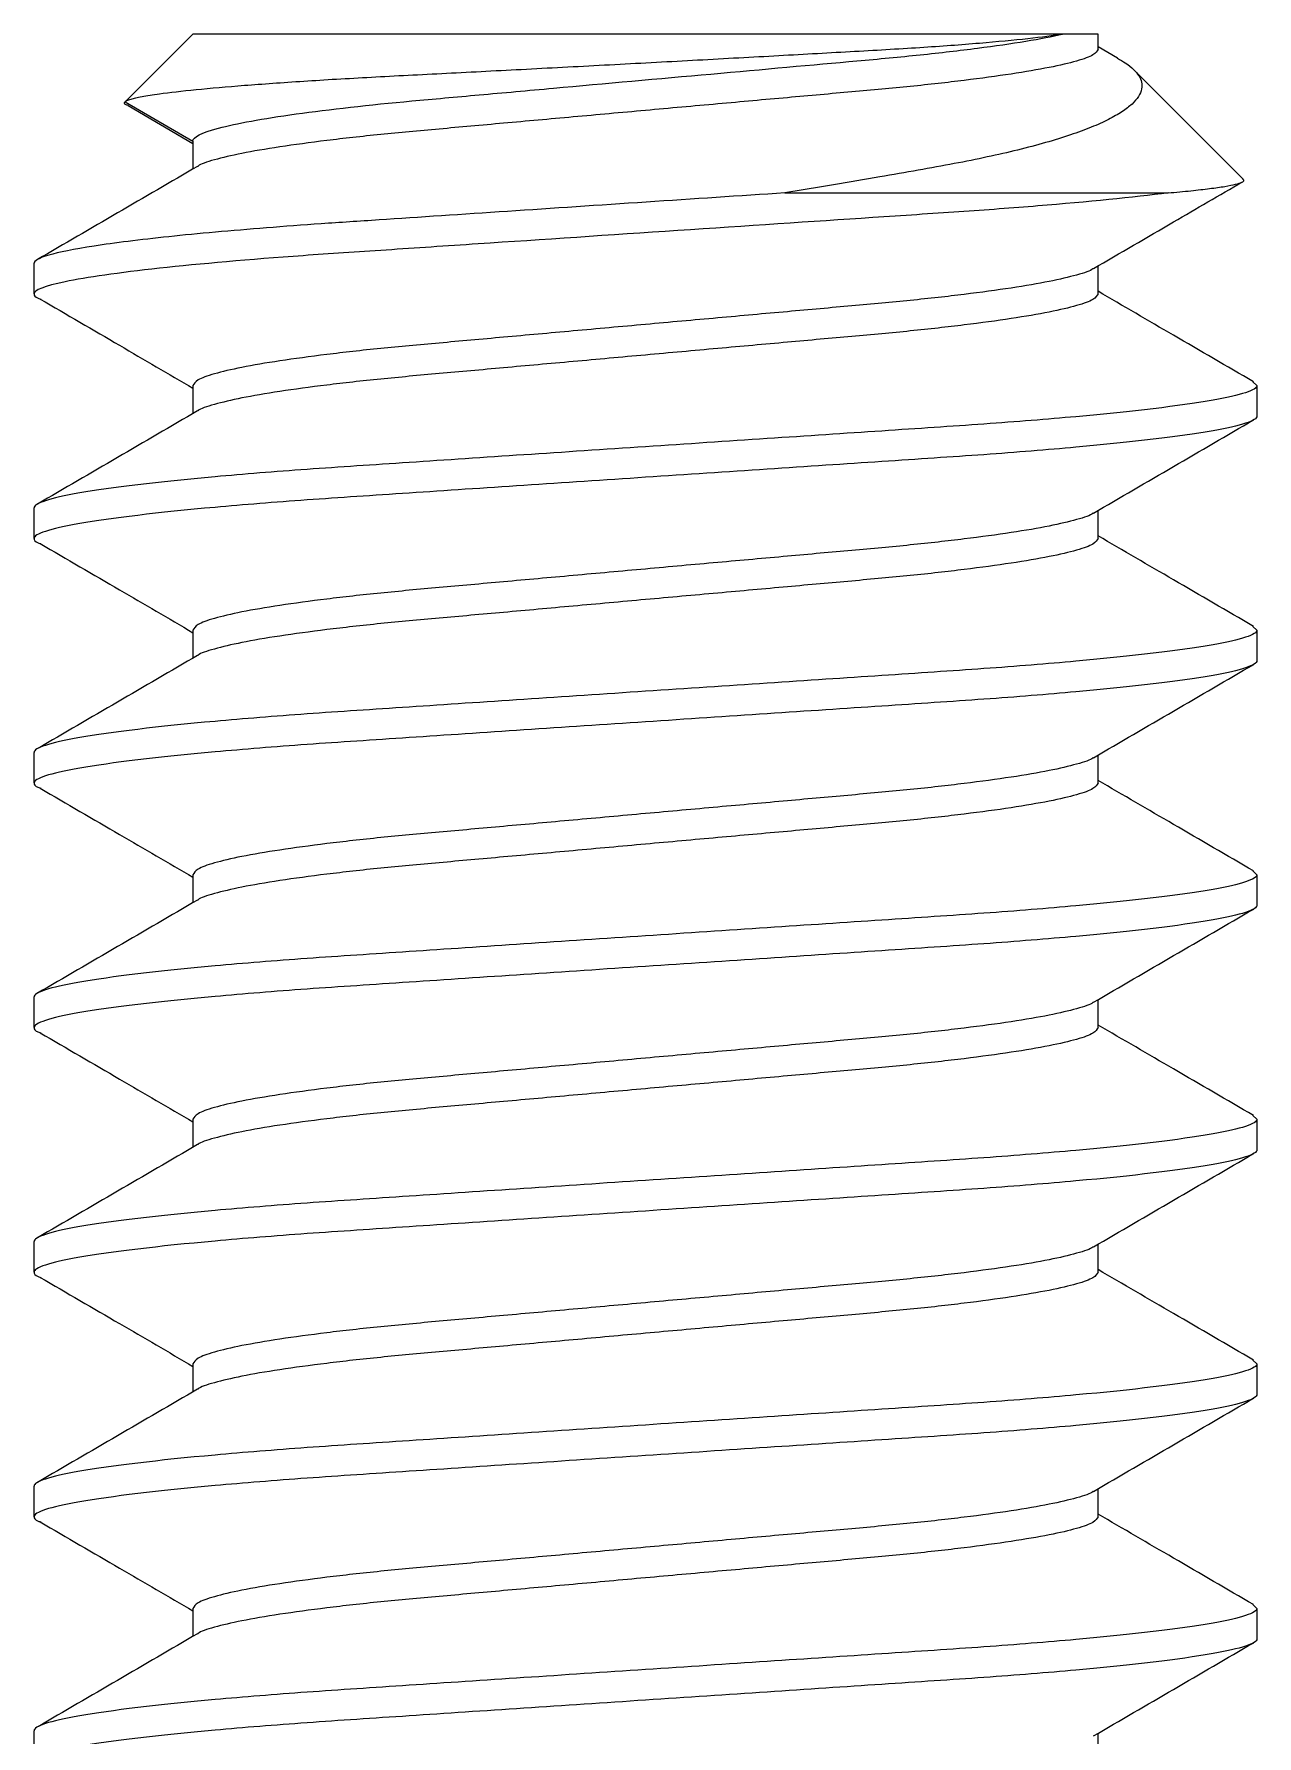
# Model space of a CAD drawing. Extents: x -4.3 to 5.8, y -1.4 to 5.2.
# Drawn here: x -0.125 to 0.125, y 4.8321 to 5.18 of the extents above; entities that cross this region are included whole.
import ezdxf

# ---------------------------------------------------------------- set-up
doc = ezdxf.new("R2010")
doc.units = 0
doc.header["$LTSCALE"] = 0.5
doc.header["$MEASUREMENT"] = 0
doc.layers.add('Hardware', color=242, linetype='CONTINUOUS')

msp = doc.modelspace()

# ---------------------------------------------------------------- linework, layer by layer
at = {"layer": 'Hardware', "linetype": 'Continuous', "lineweight": 25, "transparency": 16777216}
for p, q in [((-0.09252, 5.18), (-0.10639, 5.16613)), ((0.08528, 5.18), (-0.09252, 5.18)), ((0.09252, 5.18), (0.08528, 5.18)), ((0.09252, 5.17688), (0.09252, 5.18)), ((0.09652, 5.17507), (0.09252, 5.1774)), ((0.12218, 5.15034), (0.0999, 5.17262)), ((-0.10639, 5.16613), (-0.09252, 5.15813)), ((-0.10579, 5.16536), (-0.09252, 5.15761)), ((-0.09252, 5.15813), (-0.09252, 5.1524)), ((0.02849, 5.14752), (0.10684, 5.14752)), ((-0.125, 5.12688), (-0.125, 5.13313)), ((0.09252, 5.12688), (0.09252, 5.1326)), ((-0.09252, 5.10813), (-0.09252, 5.1024)), ((0.12417, 5.1089), (0.125, 5.10813)), ((0.125, 5.10813), (0.125, 5.10188)), ((-0.125, 5.07688), (-0.125, 5.08313)), ((0.09252, 5.07688), (0.09252, 5.0826)), ((-0.09252, 5.05813), (-0.09252, 5.0524)), ((0.12417, 5.0589), (0.125, 5.05813)), ((0.125, 5.05813), (0.125, 5.05188)), ((-0.125, 5.02688), (-0.125, 5.03313)), ((0.09252, 5.02688), (0.09252, 5.0326)), ((-0.09252, 5.00813), (-0.09252, 5.0024)), ((0.12417, 5.0089), (0.125, 5.00813)), ((0.125, 5.00813), (0.125, 5.00188)), ((-0.125, 4.97688), (-0.125, 4.98313)), ((0.09252, 4.97688), (0.09252, 4.9826)), ((0.12417, 4.9589), (0.125, 4.95813)), ((-0.09252, 4.95813), (-0.09252, 4.9524)), ((0.125, 4.95813), (0.125, 4.95188)), ((-0.125, 4.92688), (-0.125, 4.93313)), ((0.09252, 4.92688), (0.09252, 4.9326)), ((-0.09252, 4.90813), (-0.09252, 4.9024)), ((0.12417, 4.9089), (0.125, 4.90813)), ((0.125, 4.90813), (0.125, 4.90188)), ((-0.125, 4.87688), (-0.125, 4.88313)), ((0.09252, 4.87688), (0.09252, 4.8826)), ((-0.09252, 4.85813), (-0.09252, 4.8524)), ((0.12417, 4.8589), (0.125, 4.85813)), ((0.125, 4.85813), (0.125, 4.85188)), ((-0.125, 4.82688), (-0.125, 4.83313)), ((0.09252, 4.82688), (0.09252, 4.8326))]:
    msp.add_line(p, q, dxfattribs=at)
for points, knots in [([(0.08528, 5.18), (0.08336, 5.17968), (0.08097, 5.17935), (0.07529, 5.17872), (0.07197, 5.1784), (0.06453, 5.17778), (0.06046, 5.17748), (0.05164, 5.1769), (0.04683, 5.17664), (0.03681, 5.17607), (0.03162, 5.17578), (0.02085, 5.17519), (0.01523, 5.17488), (0.00399, 5.17427), (-0.00166, 5.17397), (-0.01302, 5.17336), (-0.01877, 5.17306), (-0.02992, 5.17248), (-0.03536, 5.17219), (-0.04598, 5.17165), (-0.05117, 5.17139), (-0.06092, 5.17086), (-0.06553, 5.17059), (-0.07423, 5.17003), (-0.07831, 5.16973), (-0.08563, 5.16916), (-0.08893, 5.16887), (-0.09476, 5.16829), (-0.0973, 5.168), (-0.1035, 5.16716), (-0.1059, 5.16663), (-0.10639, 5.16613)], [0, 0, 0, 0, 0.0625, 0.0625, 0.125, 0.125, 0.1875, 0.1875, 0.25, 0.25, 0.3125, 0.3125, 0.375, 0.375, 0.4375, 0.4375, 0.5, 0.5, 0.5625, 0.5625, 0.625, 0.625, 0.6875, 0.6875, 0.75, 0.75, 0.8125, 0.8125, 0.875, 0.875, 1, 1, 1, 1]), ([(-0.09252, 5.15813), (-0.09252, 5.15891), (-0.09083, 5.15981), (-0.0837, 5.16171), (-0.07827, 5.16271), (-0.06462, 5.16461), (-0.05643, 5.16552), (-0.04341, 5.16672), (-0.03883, 5.16713), (-0.02912, 5.168), (-0.02403, 5.16846), (-0.00831, 5.16988), (0.00274, 5.17087), (0.02403, 5.17279), (0.03423, 5.17371), (0.04774, 5.17492), (0.05201, 5.17532), (0.06027, 5.17618), (0.06421, 5.17664), (0.0751, 5.17804), (0.08111, 5.17904), (0.08528, 5.18)], [0, 0, 0, 0, 0.125, 0.125, 0.25, 0.25, 0.375, 0.375, 0.4375, 0.4375, 0.5, 0.5, 0.625, 0.625, 0.75, 0.75, 0.8125, 0.8125, 0.875, 0.875, 1, 1, 1, 1]), ([(0.09252, 5.17688), (0.09232, 5.1765), (0.09189, 5.17573), (0.08843, 5.17447), (0.08284, 5.17316), (0.07507, 5.17182), (0.06547, 5.17052), (0.05445, 5.16928), (0.04226, 5.16818), (0.029, 5.16699), (0.01478, 5.16571), (0, 5.16438), (-0.01478, 5.16304), (-0.029, 5.16176), (-0.04226, 5.16057), (-0.05445, 5.15947), (-0.06547, 5.15823), (-0.07506, 5.15693), (-0.08288, 5.15559), (-0.0883, 5.15428), (-0.09112, 5.15339), (-0.09149, 5.15297), (-0.09151, 5.15295)], [0, 0, 0, 0, 0.050937, 0.103392, 0.156756, 0.210353, 0.263488, 0.3155, 0.366038, 0.417542, 0.470373, 0.523892, 0.577411, 0.630242, 0.681746, 0.732284, 0.784296, 0.837431, 0.891028, 0.944392, 0.996847, 1, 1, 1, 1]), ([(0.09651, 5.17504), (0.09706, 5.17472), (0.09841, 5.17394), (0.09982, 5.17277), (0.1013, 5.17105), (0.10169, 5.16919), (0.10089, 5.16724), (0.09956, 5.16567), (0.09751, 5.1641), (0.09473, 5.16251), (0.09121, 5.16093), (0.08692, 5.15935), (0.08189, 5.15779), (0.0762, 5.15629), (0.06995, 5.15485), (0.06315, 5.15348), (0.05578, 5.15215), (0.04754, 5.15072), (0.03848, 5.14917), (0.03183, 5.14807), (0.02849, 5.14752)], [0, 0, 0, 0, 0.031316, 0.076645, 0.121986, 0.214592, 0.266492, 0.318391, 0.371633, 0.424874, 0.479726, 0.534577, 0.591021, 0.647466, 0.702331, 0.757196, 0.813521, 0.869856, 0.934698, 1, 1, 1, 1]), ([(-0.10576, 5.1654), (-0.10587, 5.16543), (-0.10675, 5.16569), (-0.10656, 5.16592), (-0.10639, 5.16613)], [0, 0, 0, 0, 0.115355, 1, 1, 1, 1]), ([(-0.09157, 5.15295), (-0.09702, 5.14977), (-0.10794, 5.14341), (-0.11886, 5.13707), (-0.12432, 5.1339)], [0, 0, 0, 0, 0.49955, 1, 1, 1, 1]), ([(0.09158, 5.13205), (0.09703, 5.13523), (0.10717, 5.14114), (0.11731, 5.14703), (0.122, 5.14975)], [0, 0, 0, 0, 0.537765, 1, 1, 1, 1]), ([(0.10684, 5.14752), (0.10844, 5.14767), (0.11163, 5.14796), (0.11547, 5.14841), (0.11855, 5.14885), (0.12076, 5.14929), (0.12201, 5.14971), (0.12249, 5.15004), (0.12221, 5.15023), (0.12212, 5.15028)], [0, 0, 0, 0, 0.153806, 0.307612, 0.465886, 0.624161, 0.777967, 0.931773, 1, 1, 1, 1]), ([(0.10684, 5.14752), (0.09966, 5.1466), (0.09049, 5.14569), (0.07505, 5.14443), (0.06963, 5.14402), (0.0585, 5.14327), (0.05264, 5.14288), (0.03405, 5.14165), (0.02045, 5.14074), (-0.00717, 5.1389), (-0.02115, 5.13796), (-0.04074, 5.13666), (-0.04704, 5.13624), (-0.05898, 5.13544), (-0.06456, 5.13508), (-0.0809, 5.1339), (-0.09101, 5.13302), (-0.10773, 5.1312), (-0.11432, 5.13026), (-0.12295, 5.12847), (-0.125, 5.12762), (-0.125, 5.12688)], [0, 0, 0, 0, 0.125, 0.125, 0.1875, 0.1875, 0.25, 0.25, 0.375, 0.375, 0.5, 0.5, 0.5625, 0.5625, 0.625, 0.625, 0.75, 0.75, 0.875, 0.875, 1, 1, 1, 1]), ([(0.02849, 5.14752), (0.01928, 5.14691), (0.00971, 5.14627), (-0.00944, 5.145), (-0.01901, 5.14436), (-0.03743, 5.14313), (-0.04627, 5.14254), (-0.05855, 5.14172), (-0.06245, 5.14147), (-0.0701, 5.14094), (-0.07384, 5.14066), (-0.08471, 5.1398), (-0.09148, 5.13919), (-0.1034, 5.13794), (-0.10856, 5.13729), (-0.11683, 5.13602), (-0.11995, 5.13539), (-0.12403, 5.1342), (-0.125, 5.13364), (-0.125, 5.13313)], [0, 0, 0, 0, 0.125, 0.125, 0.25, 0.25, 0.375, 0.375, 0.4375, 0.4375, 0.5, 0.5, 0.625, 0.625, 0.75, 0.75, 0.875, 0.875, 1, 1, 1, 1]), ([(0.09152, 5.13205), (0.09149, 5.13203), (0.09112, 5.13161), (0.0883, 5.13072), (0.08288, 5.12941), (0.07506, 5.12807), (0.06547, 5.12677), (0.05445, 5.12553), (0.04226, 5.12443), (0.029, 5.12324), (0.01478, 5.12196), (0, 5.12063), (-0.01478, 5.11929), (-0.029, 5.11801), (-0.04226, 5.11682), (-0.05445, 5.11572), (-0.06547, 5.11448), (-0.07507, 5.11318), (-0.08284, 5.11185), (-0.08843, 5.11053), (-0.09189, 5.10927), (-0.09232, 5.1085), (-0.09252, 5.10813)], [0, 0, 0, 0, 0.003258, 0.055708, 0.109067, 0.162658, 0.215787, 0.267793, 0.318326, 0.369825, 0.42265, 0.476164, 0.529677, 0.582502, 0.634001, 0.684534, 0.73654, 0.789669, 0.84326, 0.896619, 0.949069, 1, 1, 1, 1]), ([(-0.125, 5.12688), (-0.12497, 5.12657), (-0.12493, 5.12622), (-0.12376, 5.12585), (-0.12364, 5.12581)], [0, 0, 0, 0, 0.895562, 1, 1, 1, 1]), ([(-0.12375, 5.12581), (-0.11833, 5.12266), (-0.10791, 5.1166), (-0.09752, 5.11053), (-0.09252, 5.10761)], [0, 0, 0, 0, 0.519605, 1, 1, 1, 1]), ([(0.09252, 5.12688), (0.09232, 5.1265), (0.09189, 5.12573), (0.08843, 5.12447), (0.08284, 5.12316), (0.07507, 5.12182), (0.06547, 5.12052), (0.05445, 5.11928), (0.04226, 5.11818), (0.029, 5.11699), (0.01478, 5.11571), (0, 5.11438), (-0.01478, 5.11304), (-0.029, 5.11176), (-0.04226, 5.11057), (-0.05445, 5.10947), (-0.06547, 5.10823), (-0.07506, 5.10693), (-0.08288, 5.10559), (-0.0883, 5.10428), (-0.09112, 5.10339), (-0.09149, 5.10297), (-0.09151, 5.10295)], [0, 0, 0, 0, 0.0509366, 0.1033916, 0.1567563, 0.2103534, 0.2634876, 0.3154996, 0.3660379, 0.4175424, 0.4703726, 0.523892, 0.5774113, 0.6302416, 0.681746, 0.7322843, 0.7842963, 0.8374306, 0.8910276, 0.9443923, 0.9968474, 1, 1, 1, 1]), ([(0.12432, 5.1089), (0.11886, 5.11207), (0.10825, 5.11823), (0.09766, 5.1244), (0.09252, 5.1274)], [0, 0, 0, 0, 0.515428, 1, 1, 1, 1]), ([(0.125, 5.10813), (0.125, 5.10722), (0.12196, 5.10617), (0.10929, 5.10397), (0.09967, 5.10282), (0.08214, 5.10124), (0.0758, 5.10073), (0.06258, 5.09978), (0.05571, 5.09934), (0.03344, 5.09785), (0.01675, 5.09674), (-0.01675, 5.09451), (-0.03344, 5.0934), (-0.05571, 5.09191), (-0.06258, 5.09147), (-0.0758, 5.09052), (-0.08214, 5.09001), (-0.09967, 5.08843), (-0.10929, 5.08728), (-0.12196, 5.08508), (-0.125, 5.08403), (-0.125, 5.08313)], [0, 0, 0, 0, 0.125, 0.125, 0.25, 0.25, 0.3125, 0.3125, 0.375, 0.375, 0.5, 0.5, 0.625, 0.625, 0.6875, 0.6875, 0.75, 0.75, 0.875, 0.875, 1, 1, 1, 1]), ([(0.125, 5.10188), (0.125, 5.10097), (0.12196, 5.09992), (0.10929, 5.09772), (0.09967, 5.09657), (0.08214, 5.09499), (0.0758, 5.09448), (0.06258, 5.09353), (0.05571, 5.09309), (0.03344, 5.0916), (0.01675, 5.09049), (-0.01675, 5.08826), (-0.03344, 5.08715), (-0.05571, 5.08566), (-0.06258, 5.08522), (-0.0758, 5.08427), (-0.08214, 5.08376), (-0.09967, 5.08218), (-0.10929, 5.08103), (-0.12196, 5.07883), (-0.125, 5.07778), (-0.125, 5.07688)], [0, 0, 0, 0, 0.125, 0.125, 0.25, 0.25, 0.3125, 0.3125, 0.375, 0.375, 0.5, 0.5, 0.625, 0.625, 0.6875, 0.6875, 0.75, 0.75, 0.875, 0.875, 1, 1, 1, 1]), ([(-0.09157, 5.10295), (-0.09702, 5.09977), (-0.10794, 5.09341), (-0.11886, 5.08707), (-0.12432, 5.0839)], [0, 0, 0, 0, 0.4995498, 1, 1, 1, 1]), ([(0.09158, 5.08205), (0.09703, 5.08523), (0.10794, 5.09159), (0.11886, 5.09793), (0.12433, 5.10111)], [0, 0, 0, 0, 0.4995464, 1, 1, 1, 1]), ([(0.09152, 5.08205), (0.09149, 5.08203), (0.09112, 5.08161), (0.0883, 5.08072), (0.08288, 5.07941), (0.07506, 5.07807), (0.06547, 5.07677), (0.05445, 5.07553), (0.04226, 5.07443), (0.029, 5.07324), (0.01478, 5.07196), (0, 5.07063), (-0.01478, 5.06929), (-0.029, 5.06801), (-0.04226, 5.06682), (-0.05445, 5.06572), (-0.06547, 5.06448), (-0.07507, 5.06318), (-0.08284, 5.06185), (-0.08843, 5.06053), (-0.09189, 5.05927), (-0.09232, 5.0585), (-0.09252, 5.05813)], [0, 0, 0, 0, 0.003258, 0.055708, 0.109067, 0.162658, 0.215787, 0.267793, 0.318326, 0.369825, 0.42265, 0.476164, 0.529677, 0.582502, 0.634001, 0.684534, 0.73654, 0.789669, 0.84326, 0.896619, 0.949069, 1, 1, 1, 1]), ([(-0.125, 5.07688), (-0.12497, 5.07657), (-0.12493, 5.07622), (-0.12376, 5.07585), (-0.12364, 5.07581)], [0, 0, 0, 0, 0.895562, 1, 1, 1, 1]), ([(0.09252, 5.07688), (0.09232, 5.0765), (0.09189, 5.07573), (0.08843, 5.07447), (0.08284, 5.07316), (0.07507, 5.07182), (0.06547, 5.07052), (0.05445, 5.06928), (0.04226, 5.06818), (0.029, 5.06699), (0.01478, 5.06571), (0, 5.06438), (-0.01478, 5.06304), (-0.029, 5.06176), (-0.04226, 5.06057), (-0.05445, 5.05947), (-0.06547, 5.05823), (-0.07506, 5.05693), (-0.08288, 5.05559), (-0.0883, 5.05428), (-0.09112, 5.05339), (-0.09149, 5.05297), (-0.09151, 5.05295)], [0, 0, 0, 0, 0.0509366, 0.1033916, 0.1567563, 0.2103534, 0.2634876, 0.3154996, 0.3660379, 0.4175424, 0.4703726, 0.523892, 0.5774113, 0.6302416, 0.681746, 0.7322843, 0.7842963, 0.8374306, 0.8910276, 0.9443923, 0.9968474, 1, 1, 1, 1]), ([(0.12432, 5.0589), (0.11886, 5.06207), (0.10825, 5.06823), (0.09766, 5.0744), (0.09252, 5.0774)], [0, 0, 0, 0, 0.515428, 1, 1, 1, 1]), ([(-0.12375, 5.07581), (-0.11833, 5.07266), (-0.10791, 5.0666), (-0.09752, 5.06053), (-0.09252, 5.05761)], [0, 0, 0, 0, 0.5196052, 1, 1, 1, 1]), ([(0.125, 5.05813), (0.125, 5.05722), (0.12196, 5.05617), (0.10929, 5.05397), (0.09967, 5.05282), (0.08214, 5.05124), (0.0758, 5.05073), (0.06258, 5.04978), (0.05571, 5.04934), (0.03344, 5.04785), (0.01675, 5.04674), (-0.01675, 5.04451), (-0.03344, 5.0434), (-0.05571, 5.04191), (-0.06258, 5.04147), (-0.0758, 5.04052), (-0.08214, 5.04001), (-0.09967, 5.03843), (-0.10929, 5.03728), (-0.12196, 5.03508), (-0.125, 5.03403), (-0.125, 5.03313)], [0, 0, 0, 0, 0.125, 0.125, 0.25, 0.25, 0.3125, 0.3125, 0.375, 0.375, 0.5, 0.5, 0.625, 0.625, 0.6875, 0.6875, 0.75, 0.75, 0.875, 0.875, 1, 1, 1, 1]), ([(-0.09157, 5.05295), (-0.09702, 5.04977), (-0.10794, 5.04341), (-0.11886, 5.03707), (-0.12432, 5.0339)], [0, 0, 0, 0, 0.4995498, 1, 1, 1, 1]), ([(0.125, 5.05188), (0.125, 5.05097), (0.12196, 5.04992), (0.10929, 5.04772), (0.09967, 5.04657), (0.08214, 5.04499), (0.0758, 5.04448), (0.06258, 5.04353), (0.05571, 5.04309), (0.03344, 5.0416), (0.01675, 5.04049), (-0.01675, 5.03826), (-0.03344, 5.03715), (-0.05571, 5.03566), (-0.06258, 5.03522), (-0.0758, 5.03427), (-0.08214, 5.03376), (-0.09967, 5.03218), (-0.10929, 5.03103), (-0.12196, 5.02883), (-0.125, 5.02778), (-0.125, 5.02688)], [0, 0, 0, 0, 0.125, 0.125, 0.25, 0.25, 0.3125, 0.3125, 0.375, 0.375, 0.5, 0.5, 0.625, 0.625, 0.6875, 0.6875, 0.75, 0.75, 0.875, 0.875, 1, 1, 1, 1]), ([(0.09158, 5.03205), (0.09703, 5.03523), (0.10794, 5.04159), (0.11886, 5.04793), (0.12433, 5.05111)], [0, 0, 0, 0, 0.4995464, 1, 1, 1, 1]), ([(0.09152, 5.03205), (0.09149, 5.03203), (0.09112, 5.03161), (0.0883, 5.03072), (0.08288, 5.02941), (0.07506, 5.02807), (0.06547, 5.02677), (0.05445, 5.02553), (0.04226, 5.02443), (0.029, 5.02324), (0.01478, 5.02196), (0, 5.02063), (-0.01478, 5.01929), (-0.029, 5.01801), (-0.04226, 5.01682), (-0.05445, 5.01572), (-0.06547, 5.01448), (-0.07507, 5.01318), (-0.08284, 5.01185), (-0.08843, 5.01053), (-0.09189, 5.00927), (-0.09232, 5.0085), (-0.09252, 5.00813)], [0, 0, 0, 0, 0.003258, 0.055708, 0.109067, 0.162658, 0.215787, 0.267793, 0.318326, 0.369825, 0.42265, 0.476164, 0.529677, 0.582502, 0.634001, 0.684534, 0.73654, 0.789669, 0.84326, 0.896619, 0.949069, 1, 1, 1, 1]), ([(-0.125, 5.02688), (-0.12497, 5.02657), (-0.12493, 5.02622), (-0.12376, 5.02585), (-0.12364, 5.02581)], [0, 0, 0, 0, 0.895562, 1, 1, 1, 1]), ([(-0.12375, 5.02581), (-0.11833, 5.02266), (-0.10791, 5.0166), (-0.09752, 5.01053), (-0.09252, 5.00761)], [0, 0, 0, 0, 0.5196052, 1, 1, 1, 1]), ([(0.09252, 5.02688), (0.09232, 5.0265), (0.09189, 5.02573), (0.08843, 5.02447), (0.08284, 5.02316), (0.07507, 5.02182), (0.06547, 5.02052), (0.05445, 5.01928), (0.04226, 5.01818), (0.029, 5.01699), (0.01478, 5.01571), (0, 5.01438), (-0.01478, 5.01304), (-0.029, 5.01176), (-0.04226, 5.01057), (-0.05445, 5.00947), (-0.06547, 5.00823), (-0.07506, 5.00693), (-0.08288, 5.00559), (-0.0883, 5.00428), (-0.09112, 5.00339), (-0.09149, 5.00297), (-0.09151, 5.00295)], [0, 0, 0, 0, 0.0509366, 0.1033916, 0.1567563, 0.2103534, 0.2634876, 0.3154996, 0.3660379, 0.4175424, 0.4703726, 0.523892, 0.5774113, 0.6302416, 0.681746, 0.7322843, 0.7842963, 0.8374306, 0.8910276, 0.9443923, 0.9968474, 1, 1, 1, 1]), ([(0.12432, 5.0089), (0.11886, 5.01207), (0.10825, 5.01823), (0.09766, 5.0244), (0.09252, 5.0274)], [0, 0, 0, 0, 0.515428, 1, 1, 1, 1]), ([(0.125, 5.00813), (0.125, 5.00722), (0.12196, 5.00617), (0.10929, 5.00397), (0.09967, 5.00282), (0.08214, 5.00124), (0.0758, 5.00073), (0.06258, 4.99978), (0.05571, 4.99934), (0.03344, 4.99785), (0.01675, 4.99674), (-0.01675, 4.99451), (-0.03344, 4.9934), (-0.05571, 4.99191), (-0.06258, 4.99147), (-0.0758, 4.99052), (-0.08214, 4.99001), (-0.09967, 4.98843), (-0.10929, 4.98728), (-0.12196, 4.98508), (-0.125, 4.98403), (-0.125, 4.98313)], [0, 0, 0, 0, 0.125, 0.125, 0.25, 0.25, 0.3125, 0.3125, 0.375, 0.375, 0.5, 0.5, 0.625, 0.625, 0.6875, 0.6875, 0.75, 0.75, 0.875, 0.875, 1, 1, 1, 1]), ([(0.125, 5.00188), (0.125, 5.00097), (0.12196, 4.99992), (0.10929, 4.99772), (0.09967, 4.99657), (0.08214, 4.99499), (0.0758, 4.99448), (0.06258, 4.99353), (0.05571, 4.99309), (0.03344, 4.9916), (0.01675, 4.99049), (-0.01675, 4.98826), (-0.03344, 4.98715), (-0.05571, 4.98566), (-0.06258, 4.98522), (-0.0758, 4.98427), (-0.08214, 4.98376), (-0.09967, 4.98218), (-0.10929, 4.98103), (-0.12196, 4.97883), (-0.125, 4.97778), (-0.125, 4.97688)], [0, 0, 0, 0, 0.125, 0.125, 0.25, 0.25, 0.3125, 0.3125, 0.375, 0.375, 0.5, 0.5, 0.625, 0.625, 0.6875, 0.6875, 0.75, 0.75, 0.875, 0.875, 1, 1, 1, 1]), ([(-0.09157, 5.00295), (-0.09702, 4.99977), (-0.10794, 4.99341), (-0.11886, 4.98707), (-0.12432, 4.9839)], [0, 0, 0, 0, 0.4995498, 1, 1, 1, 1]), ([(0.09158, 4.98205), (0.09703, 4.98523), (0.10794, 4.99159), (0.11886, 4.99793), (0.12433, 5.00111)], [0, 0, 0, 0, 0.4995464, 1, 1, 1, 1]), ([(0.09152, 4.98205), (0.09149, 4.98203), (0.09112, 4.98161), (0.0883, 4.98072), (0.08288, 4.97941), (0.07506, 4.97807), (0.06547, 4.97677), (0.05445, 4.97553), (0.04226, 4.97443), (0.029, 4.97324), (0.01478, 4.97196), (0, 4.97063), (-0.01478, 4.96929), (-0.029, 4.96801), (-0.04226, 4.96682), (-0.05445, 4.96572), (-0.06547, 4.96448), (-0.07507, 4.96318), (-0.08284, 4.96185), (-0.08843, 4.96053), (-0.09189, 4.95927), (-0.09232, 4.9585), (-0.09252, 4.95813)], [0, 0, 0, 0, 0.003258, 0.055708, 0.109067, 0.162658, 0.215787, 0.267793, 0.318326, 0.369825, 0.42265, 0.476164, 0.529677, 0.582502, 0.634001, 0.684534, 0.73654, 0.789669, 0.84326, 0.896619, 0.949069, 1, 1, 1, 1]), ([(-0.125, 4.97688), (-0.12497, 4.97657), (-0.12493, 4.97622), (-0.12376, 4.97585), (-0.12364, 4.97581)], [0, 0, 0, 0, 0.895562, 1, 1, 1, 1]), ([(-0.12375, 4.97581), (-0.11833, 4.97266), (-0.10791, 4.9666), (-0.09752, 4.96053), (-0.09252, 4.95761)], [0, 0, 0, 0, 0.5196052, 1, 1, 1, 1]), ([(0.09252, 4.97688), (0.09232, 4.9765), (0.09189, 4.97573), (0.08843, 4.97447), (0.08284, 4.97316), (0.07507, 4.97182), (0.06547, 4.97052), (0.05445, 4.96928), (0.04226, 4.96818), (0.029, 4.96699), (0.01478, 4.96571), (0, 4.96438), (-0.01478, 4.96304), (-0.029, 4.96176), (-0.04226, 4.96057), (-0.05445, 4.95947), (-0.06547, 4.95823), (-0.07506, 4.95693), (-0.08288, 4.95559), (-0.0883, 4.95428), (-0.09112, 4.95339), (-0.09149, 4.95297), (-0.09151, 4.95295)], [0, 0, 0, 0, 0.0509366, 0.1033916, 0.1567563, 0.2103534, 0.2634876, 0.3154996, 0.3660379, 0.4175424, 0.4703726, 0.523892, 0.5774113, 0.6302416, 0.681746, 0.7322843, 0.7842963, 0.8374306, 0.8910276, 0.9443923, 0.9968474, 1, 1, 1, 1]), ([(0.12432, 4.9589), (0.11886, 4.96207), (0.10825, 4.96823), (0.09766, 4.9744), (0.09252, 4.9774)], [0, 0, 0, 0, 0.515428, 1, 1, 1, 1]), ([(0.125, 4.95813), (0.125, 4.95722), (0.12196, 4.95617), (0.10929, 4.95397), (0.09967, 4.95282), (0.08214, 4.95124), (0.0758, 4.95073), (0.06258, 4.94978), (0.05571, 4.94934), (0.03344, 4.94785), (0.01675, 4.94674), (-0.01675, 4.94451), (-0.03344, 4.9434), (-0.05571, 4.94191), (-0.06258, 4.94147), (-0.0758, 4.94052), (-0.08214, 4.94001), (-0.09967, 4.93843), (-0.10929, 4.93728), (-0.12196, 4.93508), (-0.125, 4.93403), (-0.125, 4.93313)], [0, 0, 0, 0, 0.125, 0.125, 0.25, 0.25, 0.3125, 0.3125, 0.375, 0.375, 0.5, 0.5, 0.625, 0.625, 0.6875, 0.6875, 0.75, 0.75, 0.875, 0.875, 1, 1, 1, 1]), ([(0.125, 4.95188), (0.125, 4.95097), (0.12196, 4.94992), (0.10929, 4.94772), (0.09967, 4.94657), (0.08214, 4.94499), (0.0758, 4.94448), (0.06258, 4.94353), (0.05571, 4.94309), (0.03344, 4.9416), (0.01675, 4.94049), (-0.01675, 4.93826), (-0.03344, 4.93715), (-0.05571, 4.93566), (-0.06258, 4.93522), (-0.0758, 4.93427), (-0.08214, 4.93376), (-0.09967, 4.93218), (-0.10929, 4.93103), (-0.12196, 4.92883), (-0.125, 4.92778), (-0.125, 4.92688)], [0, 0, 0, 0, 0.125, 0.125, 0.25, 0.25, 0.3125, 0.3125, 0.375, 0.375, 0.5, 0.5, 0.625, 0.625, 0.6875, 0.6875, 0.75, 0.75, 0.875, 0.875, 1, 1, 1, 1]), ([(-0.09157, 4.95295), (-0.09702, 4.94977), (-0.10794, 4.94341), (-0.11886, 4.93707), (-0.12432, 4.9339)], [0, 0, 0, 0, 0.4995498, 1, 1, 1, 1]), ([(0.09158, 4.93205), (0.09703, 4.93523), (0.10794, 4.94159), (0.11886, 4.94793), (0.12433, 4.95111)], [0, 0, 0, 0, 0.4995464, 1, 1, 1, 1]), ([(0.09152, 4.93205), (0.09149, 4.93203), (0.09112, 4.93161), (0.0883, 4.93072), (0.08288, 4.92941), (0.07506, 4.92807), (0.06547, 4.92677), (0.05445, 4.92553), (0.04226, 4.92443), (0.029, 4.92324), (0.01478, 4.92196), (0, 4.92063), (-0.01478, 4.91929), (-0.029, 4.91801), (-0.04226, 4.91682), (-0.05445, 4.91572), (-0.06547, 4.91448), (-0.07507, 4.91318), (-0.08284, 4.91185), (-0.08843, 4.91053), (-0.09189, 4.90927), (-0.09232, 4.9085), (-0.09252, 4.90813)], [0, 0, 0, 0, 0.003258, 0.055708, 0.109067, 0.162658, 0.215787, 0.267793, 0.318326, 0.369825, 0.42265, 0.476164, 0.529677, 0.582502, 0.634001, 0.684534, 0.73654, 0.789669, 0.84326, 0.896619, 0.949069, 1, 1, 1, 1]), ([(0.12432, 4.9089), (0.11886, 4.91207), (0.10825, 4.91823), (0.09766, 4.9244), (0.09252, 4.9274)], [0, 0, 0, 0, 0.515428, 1, 1, 1, 1]), ([(-0.125, 4.92688), (-0.12497, 4.92657), (-0.12493, 4.92622), (-0.12376, 4.92585), (-0.12364, 4.92581)], [0, 0, 0, 0, 0.895562, 1, 1, 1, 1]), ([(-0.12375, 4.92581), (-0.11833, 4.92266), (-0.10791, 4.9166), (-0.09752, 4.91053), (-0.09252, 4.90761)], [0, 0, 0, 0, 0.5196052, 1, 1, 1, 1]), ([(0.09252, 4.92688), (0.09232, 4.9265), (0.09189, 4.92573), (0.08843, 4.92447), (0.08284, 4.92316), (0.07507, 4.92182), (0.06547, 4.92052), (0.05445, 4.91928), (0.04226, 4.91818), (0.029, 4.91699), (0.01478, 4.91571), (0, 4.91438), (-0.01478, 4.91304), (-0.029, 4.91176), (-0.04226, 4.91057), (-0.05445, 4.90947), (-0.06547, 4.90823), (-0.07506, 4.90693), (-0.08288, 4.90559), (-0.0883, 4.90428), (-0.09112, 4.90339), (-0.09149, 4.90297), (-0.09151, 4.90295)], [0, 0, 0, 0, 0.0509366, 0.1033916, 0.1567563, 0.2103534, 0.2634876, 0.3154996, 0.3660379, 0.4175424, 0.4703726, 0.523892, 0.5774113, 0.6302416, 0.681746, 0.7322843, 0.7842963, 0.8374306, 0.8910276, 0.9443923, 0.9968474, 1, 1, 1, 1]), ([(0.125, 4.90813), (0.125, 4.90722), (0.12196, 4.90617), (0.10929, 4.90397), (0.09967, 4.90282), (0.08214, 4.90124), (0.0758, 4.90073), (0.06258, 4.89978), (0.05571, 4.89934), (0.03344, 4.89785), (0.01675, 4.89674), (-0.01675, 4.89451), (-0.03344, 4.8934), (-0.05571, 4.89191), (-0.06258, 4.89147), (-0.0758, 4.89052), (-0.08214, 4.89001), (-0.09967, 4.88843), (-0.10929, 4.88728), (-0.12196, 4.88508), (-0.125, 4.88403), (-0.125, 4.88313)], [0, 0, 0, 0, 0.125, 0.125, 0.25, 0.25, 0.3125, 0.3125, 0.375, 0.375, 0.5, 0.5, 0.625, 0.625, 0.6875, 0.6875, 0.75, 0.75, 0.875, 0.875, 1, 1, 1, 1]), ([(-0.09157, 4.90295), (-0.09702, 4.89977), (-0.10794, 4.89341), (-0.11886, 4.88707), (-0.12432, 4.8839)], [0, 0, 0, 0, 0.4995498, 1, 1, 1, 1]), ([(0.125, 4.90188), (0.125, 4.90097), (0.12196, 4.89992), (0.10929, 4.89772), (0.09967, 4.89657), (0.08214, 4.89499), (0.0758, 4.89448), (0.06258, 4.89353), (0.05571, 4.89309), (0.03344, 4.8916), (0.01675, 4.89049), (-0.01675, 4.88826), (-0.03344, 4.88715), (-0.05571, 4.88566), (-0.06258, 4.88522), (-0.0758, 4.88427), (-0.08214, 4.88376), (-0.09967, 4.88218), (-0.10929, 4.88103), (-0.12196, 4.87883), (-0.125, 4.87778), (-0.125, 4.87688)], [0, 0, 0, 0, 0.125, 0.125, 0.25, 0.25, 0.3125, 0.3125, 0.375, 0.375, 0.5, 0.5, 0.625, 0.625, 0.6875, 0.6875, 0.75, 0.75, 0.875, 0.875, 1, 1, 1, 1]), ([(0.09158, 4.88205), (0.09703, 4.88523), (0.10794, 4.89159), (0.11886, 4.89793), (0.12433, 4.90111)], [0, 0, 0, 0, 0.4995464, 1, 1, 1, 1]), ([(0.09152, 4.88205), (0.09149, 4.88203), (0.09112, 4.88161), (0.0883, 4.88072), (0.08288, 4.87941), (0.07506, 4.87807), (0.06547, 4.87677), (0.05445, 4.87553), (0.04226, 4.87443), (0.029, 4.87324), (0.01478, 4.87196), (0, 4.87063), (-0.01478, 4.86929), (-0.029, 4.86801), (-0.04226, 4.86682), (-0.05445, 4.86572), (-0.06547, 4.86448), (-0.07507, 4.86318), (-0.08284, 4.86185), (-0.08843, 4.86053), (-0.09189, 4.85927), (-0.09232, 4.8585), (-0.09252, 4.85813)], [0, 0, 0, 0, 0.003258, 0.055708, 0.109067, 0.162658, 0.215787, 0.267793, 0.318326, 0.369825, 0.42265, 0.476164, 0.529677, 0.582502, 0.634001, 0.684534, 0.73654, 0.789669, 0.84326, 0.896619, 0.949069, 1, 1, 1, 1]), ([(-0.125, 4.87688), (-0.12497, 4.87657), (-0.12493, 4.87622), (-0.12376, 4.87585), (-0.12364, 4.87581)], [0, 0, 0, 0, 0.895562, 1, 1, 1, 1]), ([(-0.12375, 4.87581), (-0.11833, 4.87266), (-0.10791, 4.8666), (-0.09752, 4.86053), (-0.09252, 4.85761)], [0, 0, 0, 0, 0.5196052, 1, 1, 1, 1]), ([(0.09252, 4.87688), (0.09232, 4.8765), (0.09189, 4.87573), (0.08843, 4.87447), (0.08284, 4.87316), (0.07507, 4.87182), (0.06547, 4.87052), (0.05445, 4.86928), (0.04226, 4.86818), (0.029, 4.86699), (0.01478, 4.86571), (0, 4.86438), (-0.01478, 4.86304), (-0.029, 4.86176), (-0.04226, 4.86057), (-0.05445, 4.85947), (-0.06547, 4.85823), (-0.07506, 4.85693), (-0.08288, 4.85559), (-0.0883, 4.85428), (-0.09112, 4.85339), (-0.09149, 4.85297), (-0.09151, 4.85295)], [0, 0, 0, 0, 0.0509366, 0.1033916, 0.1567563, 0.2103534, 0.2634876, 0.3154996, 0.3660379, 0.4175424, 0.4703726, 0.523892, 0.5774113, 0.6302416, 0.681746, 0.7322843, 0.7842963, 0.8374306, 0.8910276, 0.9443923, 0.9968474, 1, 1, 1, 1]), ([(0.12432, 4.8589), (0.11886, 4.86207), (0.10825, 4.86823), (0.09766, 4.8744), (0.09252, 4.8774)], [0, 0, 0, 0, 0.515428, 1, 1, 1, 1]), ([(0.125, 4.85813), (0.125, 4.85722), (0.12196, 4.85617), (0.10929, 4.85397), (0.09967, 4.85282), (0.08214, 4.85124), (0.0758, 4.85073), (0.06258, 4.84978), (0.05571, 4.84934), (0.03344, 4.84785), (0.01675, 4.84674), (-0.01675, 4.84451), (-0.03344, 4.8434), (-0.05571, 4.84191), (-0.06258, 4.84147), (-0.0758, 4.84052), (-0.08214, 4.84001), (-0.09967, 4.83843), (-0.10929, 4.83728), (-0.12196, 4.83508), (-0.125, 4.83403), (-0.125, 4.83313)], [0, 0, 0, 0, 0.125, 0.125, 0.25, 0.25, 0.3125, 0.3125, 0.375, 0.375, 0.5, 0.5, 0.625, 0.625, 0.6875, 0.6875, 0.75, 0.75, 0.875, 0.875, 1, 1, 1, 1]), ([(0.125, 4.85188), (0.125, 4.85097), (0.12196, 4.84992), (0.10929, 4.84772), (0.09967, 4.84657), (0.08214, 4.84499), (0.0758, 4.84448), (0.06258, 4.84353), (0.05571, 4.84309), (0.03344, 4.8416), (0.01675, 4.84049), (-0.01675, 4.83826), (-0.03344, 4.83715), (-0.05571, 4.83566), (-0.06258, 4.83522), (-0.0758, 4.83427), (-0.08214, 4.83376), (-0.09967, 4.83218), (-0.10929, 4.83103), (-0.12196, 4.82883), (-0.125, 4.82778), (-0.125, 4.82688)], [0, 0, 0, 0, 0.125, 0.125, 0.25, 0.25, 0.3125, 0.3125, 0.375, 0.375, 0.5, 0.5, 0.625, 0.625, 0.6875, 0.6875, 0.75, 0.75, 0.875, 0.875, 1, 1, 1, 1]), ([(-0.09157, 4.85295), (-0.09702, 4.84977), (-0.10794, 4.84341), (-0.11886, 4.83707), (-0.12432, 4.8339)], [0, 0, 0, 0, 0.4995498, 1, 1, 1, 1]), ([(0.09158, 4.83205), (0.09703, 4.83523), (0.10794, 4.84159), (0.11886, 4.84793), (0.12433, 4.85111)], [0, 0, 0, 0, 0.4995464, 1, 1, 1, 1])]:
    msp.add_open_spline(points, degree=3, knots=knots, dxfattribs=at)

doc.saveas('drawing.dxf')
